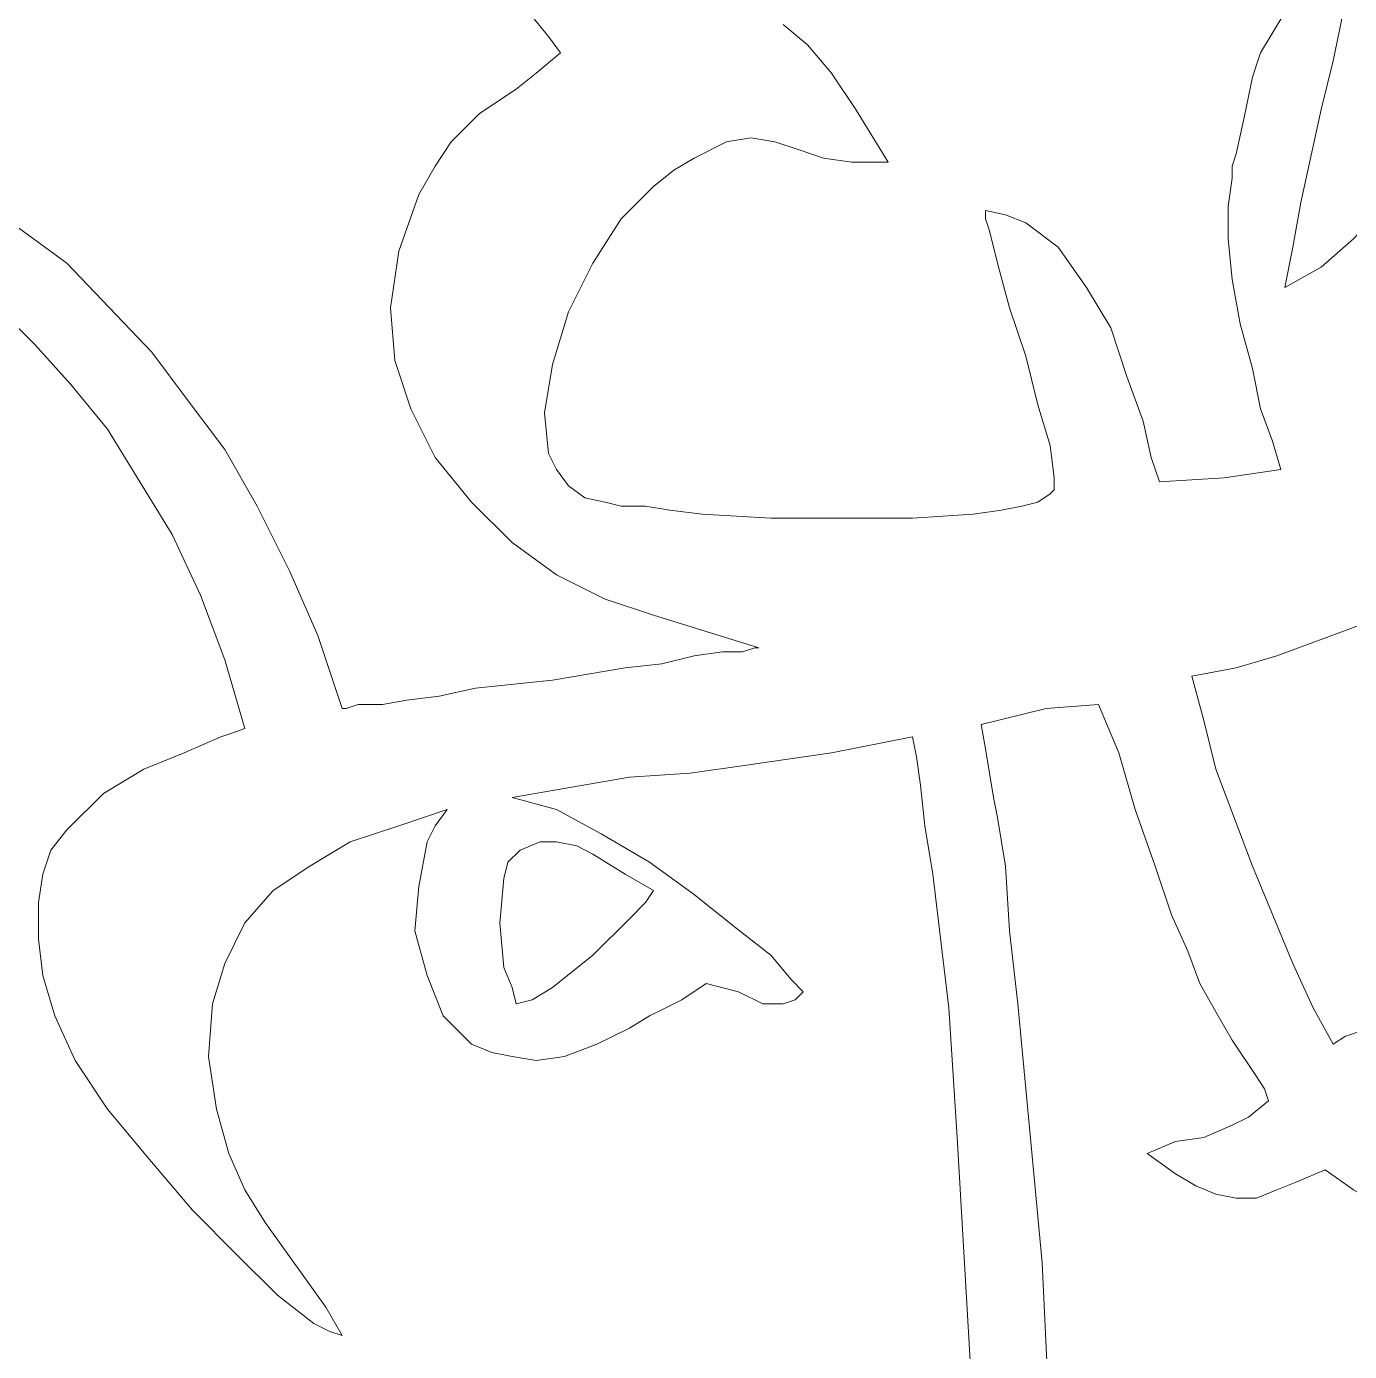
# Model space of a CAD drawing. Header units: centimetres. Extents: x -51 to 51, y -37 to 37.
# Drawn here: x -43.54 to -34.9, y 9.97 to 18.62 of the extents above; entities that cross this region are included whole.
import ezdxf

# ---------------------------------------------------------------- set-up
doc = ezdxf.new("R2010")
doc.units = ezdxf.units.CM
doc.header["$MEASUREMENT"] = 0
doc.layers.add('Layer 1', color=7, linetype='Continuous')

msp = doc.modelspace()

# ---------------------------------------------------------------- linework, layer by layer
at = {"layer": 'Layer 1', "lineweight": 9}
for points, knots in [([(-40.05095, 18.45274), (-40.05095, 18.45274), (-40.13026, 18.55849), (-40.13026, 18.55849), (-40.13026, 18.55849), (-40.13026, 18.55849), (-40.236, 18.69067), (-40.236, 18.69067), (-40.236, 18.69067), (-40.236, 18.69067), (-40.39462, 18.82285), (-40.39462, 18.82285), (-40.39462, 18.82285), (-40.39462, 18.82285), (-40.55324, 19.00791), (-40.55324, 19.00791), (-40.55324, 19.00791), (-40.55324, 19.00791), (-40.7383, 19.2194), (-40.7383, 19.2194), (-40.7383, 19.2194), (-40.7383, 19.2194), (-40.92335, 19.45733), (-40.92335, 19.45733), (-40.92335, 19.45733), (-40.92335, 19.45733), (-41.08197, 19.74813), (-41.08197, 19.74813), (-41.08197, 19.74813), (-41.08197, 19.74813), (-41.24059, 20.06537), (-41.24059, 20.06537)], [0, 0, 0, 0, 0.1111111, 0.1111111, 0.1111111, 0.1111111, 0.2222222, 0.2222222, 0.2222222, 0.2222222, 0.3333333, 0.3333333, 0.3333333, 0.3333333, 0.4444444, 0.4444444, 0.4444444, 0.4444444, 0.5555556, 0.5555556, 0.5555556, 0.5555556, 0.6666667, 0.6666667, 0.6666667, 0.6666667, 0.7777778, 0.7777778, 0.7777778, 0.7777778, 1, 1, 1, 1]), ([(-35.47744, 18.45274), (-35.47744, 18.45274), (-35.31882, 18.71711), (-35.31882, 18.71711), (-35.31882, 18.71711), (-35.31882, 18.71711), (-35.18663, 18.87573), (-35.18663, 18.87573), (-35.18663, 18.87573), (-35.18663, 18.87573), (-35.05445, 19.00791), (-35.05445, 19.00791), (-35.05445, 19.00791), (-35.05445, 19.00791), (-34.92227, 19.08722), (-34.92227, 19.08722)], [0, 0, 0, 0, 0.2, 0.2, 0.2, 0.2, 0.4, 0.4, 0.4, 0.4, 0.6, 0.6, 0.6, 0.6, 1, 1, 1, 1]), ([(-34.92227, 19.08722), (-34.92227, 19.08722), (-34.92227, 18.90216), (-34.92227, 18.90216), (-34.92227, 18.90216), (-34.92227, 18.90216), (-34.94871, 18.66423), (-34.94871, 18.66423), (-34.94871, 18.66423), (-34.94871, 18.66423), (-35.00158, 18.39987), (-35.00158, 18.39987), (-35.00158, 18.39987), (-35.00158, 18.39987), (-35.08089, 18.08263), (-35.08089, 18.08263), (-35.08089, 18.08263), (-35.08089, 18.08263), (-35.21307, 17.47459), (-35.21307, 17.47459), (-35.21307, 17.47459), (-35.21307, 17.47459), (-35.26594, 17.18379), (-35.26594, 17.18379), (-35.26594, 17.18379), (-35.26594, 17.18379), (-35.31882, 16.91943), (-35.31882, 16.91943)], [0, 0, 0, 0, 0.125, 0.125, 0.125, 0.125, 0.25, 0.25, 0.25, 0.25, 0.375, 0.375, 0.375, 0.375, 0.5, 0.5, 0.5, 0.5, 0.625, 0.625, 0.625, 0.625, 0.75, 0.75, 0.75, 0.75, 1, 1, 1, 1]), ([(-38.59694, 18.6378), (-38.59694, 18.6378), (-38.43832, 18.50561), (-38.43832, 18.50561), (-38.43832, 18.50561), (-38.43832, 18.50561), (-38.2797, 18.32056), (-38.2797, 18.32056), (-38.2797, 18.32056), (-38.2797, 18.32056), (-38.12108, 18.08263), (-38.12108, 18.08263), (-38.12108, 18.08263), (-38.12108, 18.08263), (-37.90959, 17.73896), (-37.90959, 17.73896)], [0, 0, 0, 0, 0.2, 0.2, 0.2, 0.2, 0.4, 0.4, 0.4, 0.4, 0.6, 0.6, 0.6, 0.6, 1, 1, 1, 1]), ([(-40.97622, 17.52746), (-40.97622, 17.52746), (-40.87048, 17.71252), (-40.87048, 17.71252), (-40.87048, 17.71252), (-40.87048, 17.71252), (-40.76473, 17.87114), (-40.76473, 17.87114), (-40.76473, 17.87114), (-40.76473, 17.87114), (-40.65899, 17.97689), (-40.65899, 17.97689), (-40.65899, 17.97689), (-40.65899, 17.97689), (-40.57968, 18.05619), (-40.57968, 18.05619), (-40.57968, 18.05619), (-40.57968, 18.05619), (-40.34175, 18.21481), (-40.34175, 18.21481), (-40.34175, 18.21481), (-40.34175, 18.21481), (-40.20957, 18.32056), (-40.20957, 18.32056), (-40.20957, 18.32056), (-40.20957, 18.32056), (-40.05095, 18.45274), (-40.05095, 18.45274)], [0, 0, 0, 0, 0.125, 0.125, 0.125, 0.125, 0.25, 0.25, 0.25, 0.25, 0.375, 0.375, 0.375, 0.375, 0.5, 0.5, 0.5, 0.5, 0.625, 0.625, 0.625, 0.625, 0.75, 0.75, 0.75, 0.75, 1, 1, 1, 1]), ([(-35.66249, 17.63321), (-35.66249, 17.63321), (-35.66249, 17.71252), (-35.66249, 17.71252), (-35.66249, 17.71252), (-35.66249, 17.71252), (-35.63605, 17.79183), (-35.63605, 17.79183), (-35.63605, 17.79183), (-35.63605, 17.79183), (-35.58318, 18.02976), (-35.58318, 18.02976), (-35.58318, 18.02976), (-35.58318, 18.02976), (-35.53031, 18.29412), (-35.53031, 18.29412), (-35.53031, 18.29412), (-35.53031, 18.29412), (-35.50387, 18.37343), (-35.50387, 18.37343), (-35.50387, 18.37343), (-35.50387, 18.37343), (-35.47744, 18.45274), (-35.47744, 18.45274)], [0, 0, 0, 0, 0.1428571, 0.1428571, 0.1428571, 0.1428571, 0.2857143, 0.2857143, 0.2857143, 0.2857143, 0.4285714, 0.4285714, 0.4285714, 0.4285714, 0.5714286, 0.5714286, 0.5714286, 0.5714286, 0.7142857, 0.7142857, 0.7142857, 0.7142857, 1, 1, 1, 1]), ([(-35.31882, 16.91943), (-35.31882, 16.91943), (-35.08089, 17.05161), (-35.08089, 17.05161), (-35.08089, 17.05161), (-35.08089, 17.05161), (-34.8694, 17.23666), (-34.8694, 17.23666), (-34.8694, 17.23666), (-34.8694, 17.23666), (-34.49929, 17.63321), (-34.49929, 17.63321), (-34.49929, 17.63321), (-34.49929, 17.63321), (-34.34067, 17.8447), (-34.34067, 17.8447), (-34.34067, 17.8447), (-34.34067, 17.8447), (-34.20848, 18.02976), (-34.20848, 18.02976), (-34.20848, 18.02976), (-34.20848, 18.02976), (-34.10274, 18.16194), (-34.10274, 18.16194), (-34.10274, 18.16194), (-34.10274, 18.16194), (-34.02343, 18.24125), (-34.02343, 18.24125)], [0, 0, 0, 0, 0.125, 0.125, 0.125, 0.125, 0.25, 0.25, 0.25, 0.25, 0.375, 0.375, 0.375, 0.375, 0.5, 0.5, 0.5, 0.5, 0.625, 0.625, 0.625, 0.625, 0.75, 0.75, 0.75, 0.75, 1, 1, 1, 1]), ([(-37.90959, 17.73896), (-37.90959, 17.73896), (-38.14752, 17.73896), (-38.14752, 17.73896), (-38.14752, 17.73896), (-38.14752, 17.73896), (-38.33258, 17.76539), (-38.33258, 17.76539), (-38.33258, 17.76539), (-38.33258, 17.76539), (-38.49119, 17.81827), (-38.49119, 17.81827), (-38.49119, 17.81827), (-38.49119, 17.81827), (-38.64981, 17.87114), (-38.64981, 17.87114), (-38.64981, 17.87114), (-38.64981, 17.87114), (-38.80843, 17.89758), (-38.80843, 17.89758), (-38.80843, 17.89758), (-38.80843, 17.89758), (-38.96705, 17.87114), (-38.96705, 17.87114), (-38.96705, 17.87114), (-38.96705, 17.87114), (-39.17854, 17.76539), (-39.17854, 17.76539), (-39.17854, 17.76539), (-39.17854, 17.76539), (-39.31072, 17.68608), (-39.31072, 17.68608), (-39.31072, 17.68608), (-39.31072, 17.68608), (-39.44291, 17.58034), (-39.44291, 17.58034)], [0, 0, 0, 0, 0.1, 0.1, 0.1, 0.1, 0.2, 0.2, 0.2, 0.2, 0.3, 0.3, 0.3, 0.3, 0.4, 0.4, 0.4, 0.4, 0.5, 0.5, 0.5, 0.5, 0.6, 0.6, 0.6, 0.6, 0.7, 0.7, 0.7, 0.7, 0.8, 0.8, 0.8, 0.8, 1, 1, 1, 1]), ([(-46.66007, 17.07804), (-46.66007, 17.07804), (-46.28996, 17.36885), (-46.28996, 17.36885), (-46.28996, 17.36885), (-46.28996, 17.36885), (-45.86697, 17.58034), (-45.86697, 17.58034), (-45.86697, 17.58034), (-45.86697, 17.58034), (-45.44399, 17.71252), (-45.44399, 17.71252), (-45.44399, 17.71252), (-45.44399, 17.71252), (-44.99457, 17.73896), (-44.99457, 17.73896), (-44.99457, 17.73896), (-44.99457, 17.73896), (-44.51871, 17.71252), (-44.51871, 17.71252), (-44.51871, 17.71252), (-44.51871, 17.71252), (-44.09573, 17.58034), (-44.09573, 17.58034), (-44.09573, 17.58034), (-44.09573, 17.58034), (-43.67274, 17.36885), (-43.67274, 17.36885), (-43.67274, 17.36885), (-43.67274, 17.36885), (-43.2762, 17.07804), (-43.2762, 17.07804)], [0, 0, 0, 0, 0.1111111, 0.1111111, 0.1111111, 0.1111111, 0.2222222, 0.2222222, 0.2222222, 0.2222222, 0.3333333, 0.3333333, 0.3333333, 0.3333333, 0.4444444, 0.4444444, 0.4444444, 0.4444444, 0.5555556, 0.5555556, 0.5555556, 0.5555556, 0.6666667, 0.6666667, 0.6666667, 0.6666667, 0.7777778, 0.7777778, 0.7777778, 0.7777778, 1, 1, 1, 1]), ([(-39.44291, 17.58034), (-39.44291, 17.58034), (-39.6544, 17.36885), (-39.6544, 17.36885), (-39.6544, 17.36885), (-39.6544, 17.36885), (-39.83945, 17.07804), (-39.83945, 17.07804), (-39.83945, 17.07804), (-39.83945, 17.07804), (-39.99807, 16.76081), (-39.99807, 16.76081), (-39.99807, 16.76081), (-39.99807, 16.76081), (-40.10382, 16.41713), (-40.10382, 16.41713), (-40.10382, 16.41713), (-40.10382, 16.41713), (-40.15669, 16.09989), (-40.15669, 16.09989), (-40.15669, 16.09989), (-40.15669, 16.09989), (-40.13026, 15.83553), (-40.13026, 15.83553), (-40.13026, 15.83553), (-40.13026, 15.83553), (-40.07738, 15.72978), (-40.07738, 15.72978), (-40.07738, 15.72978), (-40.07738, 15.72978), (-39.99807, 15.62404), (-39.99807, 15.62404), (-39.99807, 15.62404), (-39.99807, 15.62404), (-39.89233, 15.54473), (-39.89233, 15.54473), (-39.89233, 15.54473), (-39.89233, 15.54473), (-39.76015, 15.51829), (-39.76015, 15.51829)], [0, 0, 0, 0, 0.0909091, 0.0909091, 0.0909091, 0.0909091, 0.1818182, 0.1818182, 0.1818182, 0.1818182, 0.2727273, 0.2727273, 0.2727273, 0.2727273, 0.3636364, 0.3636364, 0.3636364, 0.3636364, 0.4545455, 0.4545455, 0.4545455, 0.4545455, 0.5454545, 0.5454545, 0.5454545, 0.5454545, 0.6363636, 0.6363636, 0.6363636, 0.6363636, 0.7272727, 0.7272727, 0.7272727, 0.7272727, 0.8181818, 0.8181818, 0.8181818, 0.8181818, 1, 1, 1, 1]), ([(-35.34525, 15.72978), (-35.34525, 15.72978), (-35.39813, 15.91484), (-35.39813, 15.91484), (-35.39813, 15.91484), (-35.39813, 15.91484), (-35.47744, 16.12633), (-35.47744, 16.12633), (-35.47744, 16.12633), (-35.47744, 16.12633), (-35.53031, 16.3907), (-35.53031, 16.3907), (-35.53031, 16.3907), (-35.53031, 16.3907), (-35.60962, 16.6815), (-35.60962, 16.6815), (-35.60962, 16.6815), (-35.60962, 16.6815), (-35.66249, 16.9723), (-35.66249, 16.9723), (-35.66249, 16.9723), (-35.66249, 16.9723), (-35.68893, 17.23666), (-35.68893, 17.23666), (-35.68893, 17.23666), (-35.68893, 17.23666), (-35.68893, 17.44816), (-35.68893, 17.44816), (-35.68893, 17.44816), (-35.68893, 17.44816), (-35.66249, 17.63321), (-35.66249, 17.63321)], [0, 0, 0, 0, 0.1111111, 0.1111111, 0.1111111, 0.1111111, 0.2222222, 0.2222222, 0.2222222, 0.2222222, 0.3333333, 0.3333333, 0.3333333, 0.3333333, 0.4444444, 0.4444444, 0.4444444, 0.4444444, 0.5555556, 0.5555556, 0.5555556, 0.5555556, 0.6666667, 0.6666667, 0.6666667, 0.6666667, 0.7777778, 0.7777778, 0.7777778, 0.7777778, 1, 1, 1, 1]), ([(-40.07738, 15.04244), (-40.07738, 15.04244), (-40.36818, 15.25393), (-40.36818, 15.25393), (-40.36818, 15.25393), (-40.36818, 15.25393), (-40.63255, 15.51829), (-40.63255, 15.51829), (-40.63255, 15.51829), (-40.63255, 15.51829), (-40.87048, 15.80909), (-40.87048, 15.80909), (-40.87048, 15.80909), (-40.87048, 15.80909), (-41.0291, 16.12633), (-41.0291, 16.12633), (-41.0291, 16.12633), (-41.0291, 16.12633), (-41.13484, 16.44357), (-41.13484, 16.44357), (-41.13484, 16.44357), (-41.13484, 16.44357), (-41.16128, 16.78724), (-41.16128, 16.78724), (-41.16128, 16.78724), (-41.16128, 16.78724), (-41.10841, 17.15735), (-41.10841, 17.15735), (-41.10841, 17.15735), (-41.10841, 17.15735), (-40.97622, 17.52746), (-40.97622, 17.52746)], [0, 0, 0, 0, 0.1111111, 0.1111111, 0.1111111, 0.1111111, 0.2222222, 0.2222222, 0.2222222, 0.2222222, 0.3333333, 0.3333333, 0.3333333, 0.3333333, 0.4444444, 0.4444444, 0.4444444, 0.4444444, 0.5555556, 0.5555556, 0.5555556, 0.5555556, 0.6666667, 0.6666667, 0.6666667, 0.6666667, 0.7777778, 0.7777778, 0.7777778, 0.7777778, 1, 1, 1, 1]), ([(-36.85213, 15.57117), (-36.85213, 15.57117), (-36.8257, 15.5976), (-36.8257, 15.5976), (-36.8257, 15.5976), (-36.8257, 15.5976), (-36.8257, 15.67691), (-36.8257, 15.67691), (-36.8257, 15.67691), (-36.8257, 15.67691), (-36.85213, 15.8884), (-36.85213, 15.8884), (-36.85213, 15.8884), (-36.85213, 15.8884), (-36.93144, 16.15277), (-36.93144, 16.15277), (-36.93144, 16.15277), (-36.93144, 16.15277), (-37.01075, 16.47001), (-37.01075, 16.47001), (-37.01075, 16.47001), (-37.01075, 16.47001), (-37.1165, 16.78724), (-37.1165, 16.78724), (-37.1165, 16.78724), (-37.1165, 16.78724), (-37.19581, 17.07804), (-37.19581, 17.07804), (-37.19581, 17.07804), (-37.19581, 17.07804), (-37.24868, 17.28954), (-37.24868, 17.28954), (-37.24868, 17.28954), (-37.24868, 17.28954), (-37.27512, 17.36885), (-37.27512, 17.36885), (-37.27512, 17.36885), (-37.27512, 17.36885), (-37.27512, 17.42172), (-37.27512, 17.42172)], [0, 0, 0, 0, 0.0909091, 0.0909091, 0.0909091, 0.0909091, 0.1818182, 0.1818182, 0.1818182, 0.1818182, 0.2727273, 0.2727273, 0.2727273, 0.2727273, 0.3636364, 0.3636364, 0.3636364, 0.3636364, 0.4545455, 0.4545455, 0.4545455, 0.4545455, 0.5454545, 0.5454545, 0.5454545, 0.5454545, 0.6363636, 0.6363636, 0.6363636, 0.6363636, 0.7272727, 0.7272727, 0.7272727, 0.7272727, 0.8181818, 0.8181818, 0.8181818, 0.8181818, 1, 1, 1, 1]), ([(-37.27512, 17.42172), (-37.27512, 17.42172), (-37.14293, 17.39528), (-37.14293, 17.39528), (-37.14293, 17.39528), (-37.14293, 17.39528), (-37.01075, 17.34241), (-37.01075, 17.34241), (-37.01075, 17.34241), (-37.01075, 17.34241), (-36.79926, 17.18379), (-36.79926, 17.18379), (-36.79926, 17.18379), (-36.79926, 17.18379), (-36.6142, 16.91943), (-36.6142, 16.91943), (-36.6142, 16.91943), (-36.6142, 16.91943), (-36.45558, 16.65506), (-36.45558, 16.65506), (-36.45558, 16.65506), (-36.45558, 16.65506), (-36.34984, 16.33782), (-36.34984, 16.33782), (-36.34984, 16.33782), (-36.34984, 16.33782), (-36.24409, 16.04702), (-36.24409, 16.04702), (-36.24409, 16.04702), (-36.24409, 16.04702), (-36.19122, 15.80909), (-36.19122, 15.80909), (-36.19122, 15.80909), (-36.19122, 15.80909), (-36.13835, 15.65047), (-36.13835, 15.65047)], [0, 0, 0, 0, 0.1, 0.1, 0.1, 0.1, 0.2, 0.2, 0.2, 0.2, 0.3, 0.3, 0.3, 0.3, 0.4, 0.4, 0.4, 0.4, 0.5, 0.5, 0.5, 0.5, 0.6, 0.6, 0.6, 0.6, 0.7, 0.7, 0.7, 0.7, 0.8, 0.8, 0.8, 0.8, 1, 1, 1, 1]), ([(-43.2762, 17.07804), (-43.2762, 17.07804), (-42.72103, 16.49644), (-42.72103, 16.49644), (-42.72103, 16.49644), (-42.72103, 16.49644), (-42.4831, 16.1792), (-42.4831, 16.1792), (-42.4831, 16.1792), (-42.4831, 16.1792), (-42.24517, 15.86197), (-42.24517, 15.86197), (-42.24517, 15.86197), (-42.24517, 15.86197), (-42.03368, 15.49186), (-42.03368, 15.49186), (-42.03368, 15.49186), (-42.03368, 15.49186), (-41.82219, 15.06887), (-41.82219, 15.06887), (-41.82219, 15.06887), (-41.82219, 15.06887), (-41.63714, 14.64589), (-41.63714, 14.64589), (-41.63714, 14.64589), (-41.63714, 14.64589), (-41.47852, 14.17003), (-41.47852, 14.17003)], [0, 0, 0, 0, 0.125, 0.125, 0.125, 0.125, 0.25, 0.25, 0.25, 0.25, 0.375, 0.375, 0.375, 0.375, 0.5, 0.5, 0.5, 0.5, 0.625, 0.625, 0.625, 0.625, 0.75, 0.75, 0.75, 0.75, 1, 1, 1, 1]), ([(-43.72562, 16.78724), (-43.72562, 16.78724), (-43.48769, 16.54932), (-43.48769, 16.54932), (-43.48769, 16.54932), (-43.48769, 16.54932), (-43.24976, 16.28495), (-43.24976, 16.28495), (-43.24976, 16.28495), (-43.24976, 16.28495), (-43.01183, 15.99415), (-43.01183, 15.99415), (-43.01183, 15.99415), (-43.01183, 15.99415), (-42.80034, 15.65047), (-42.80034, 15.65047), (-42.80034, 15.65047), (-42.80034, 15.65047), (-42.58885, 15.3068), (-42.58885, 15.3068), (-42.58885, 15.3068), (-42.58885, 15.3068), (-42.40379, 14.91025), (-42.40379, 14.91025), (-42.40379, 14.91025), (-42.40379, 14.91025), (-42.24517, 14.48727), (-42.24517, 14.48727), (-42.24517, 14.48727), (-42.24517, 14.48727), (-42.11299, 14.03785), (-42.11299, 14.03785)], [0, 0, 0, 0, 0.1111111, 0.1111111, 0.1111111, 0.1111111, 0.2222222, 0.2222222, 0.2222222, 0.2222222, 0.3333333, 0.3333333, 0.3333333, 0.3333333, 0.4444444, 0.4444444, 0.4444444, 0.4444444, 0.5555556, 0.5555556, 0.5555556, 0.5555556, 0.6666667, 0.6666667, 0.6666667, 0.6666667, 0.7777778, 0.7777778, 0.7777778, 0.7777778, 1, 1, 1, 1]), ([(-36.13835, 15.65047), (-36.13835, 15.65047), (-35.71536, 15.67691), (-35.71536, 15.67691), (-35.71536, 15.67691), (-35.71536, 15.67691), (-35.34525, 15.72978), (-35.34525, 15.72978)], [0, 0, 0, 0, 0.3333333, 0.3333333, 0.3333333, 0.3333333, 1, 1, 1, 1]), ([(-39.76015, 15.51829), (-39.76015, 15.51829), (-39.6544, 15.49186), (-39.6544, 15.49186), (-39.6544, 15.49186), (-39.6544, 15.49186), (-39.49578, 15.49186), (-39.49578, 15.49186), (-39.49578, 15.49186), (-39.49578, 15.49186), (-39.33716, 15.46542), (-39.33716, 15.46542), (-39.33716, 15.46542), (-39.33716, 15.46542), (-39.12567, 15.43898), (-39.12567, 15.43898), (-39.12567, 15.43898), (-39.12567, 15.43898), (-38.67625, 15.41255), (-38.67625, 15.41255), (-38.67625, 15.41255), (-38.67625, 15.41255), (-38.22683, 15.41255), (-38.22683, 15.41255), (-38.22683, 15.41255), (-38.22683, 15.41255), (-37.75097, 15.41255), (-37.75097, 15.41255), (-37.75097, 15.41255), (-37.75097, 15.41255), (-37.35443, 15.43898), (-37.35443, 15.43898), (-37.35443, 15.43898), (-37.35443, 15.43898), (-37.16937, 15.46542), (-37.16937, 15.46542), (-37.16937, 15.46542), (-37.16937, 15.46542), (-37.03719, 15.49186), (-37.03719, 15.49186), (-37.03719, 15.49186), (-37.03719, 15.49186), (-36.93144, 15.51829), (-36.93144, 15.51829), (-36.93144, 15.51829), (-36.93144, 15.51829), (-36.85213, 15.57117), (-36.85213, 15.57117)], [0, 0, 0, 0, 0.0769231, 0.0769231, 0.0769231, 0.0769231, 0.1538462, 0.1538462, 0.1538462, 0.1538462, 0.2307692, 0.2307692, 0.2307692, 0.2307692, 0.3076923, 0.3076923, 0.3076923, 0.3076923, 0.3846154, 0.3846154, 0.3846154, 0.3846154, 0.4615385, 0.4615385, 0.4615385, 0.4615385, 0.5384615, 0.5384615, 0.5384615, 0.5384615, 0.6153846, 0.6153846, 0.6153846, 0.6153846, 0.6923077, 0.6923077, 0.6923077, 0.6923077, 0.7692308, 0.7692308, 0.7692308, 0.7692308, 0.8461538, 0.8461538, 0.8461538, 0.8461538, 1, 1, 1, 1]), ([(-38.75556, 14.56658), (-38.75556, 14.56658), (-39.09923, 14.67232), (-39.09923, 14.67232), (-39.09923, 14.67232), (-39.09923, 14.67232), (-39.44291, 14.77807), (-39.44291, 14.77807), (-39.44291, 14.77807), (-39.44291, 14.77807), (-39.76015, 14.88382), (-39.76015, 14.88382), (-39.76015, 14.88382), (-39.76015, 14.88382), (-40.07738, 15.04244), (-40.07738, 15.04244)], [0, 0, 0, 0, 0.2, 0.2, 0.2, 0.2, 0.4, 0.4, 0.4, 0.4, 0.6, 0.6, 0.6, 0.6, 1, 1, 1, 1]), ([(-33.83837, 15.04244), (-33.83837, 15.04244), (-34.3671, 14.91025), (-34.3671, 14.91025), (-34.3671, 14.91025), (-34.3671, 14.91025), (-34.8694, 14.69876), (-34.8694, 14.69876), (-34.8694, 14.69876), (-34.8694, 14.69876), (-35.37169, 14.51371), (-35.37169, 14.51371), (-35.37169, 14.51371), (-35.37169, 14.51371), (-35.63605, 14.4344), (-35.63605, 14.4344), (-35.63605, 14.4344), (-35.63605, 14.4344), (-35.92686, 14.38152), (-35.92686, 14.38152)], [0, 0, 0, 0, 0.1666667, 0.1666667, 0.1666667, 0.1666667, 0.3333333, 0.3333333, 0.3333333, 0.3333333, 0.5, 0.5, 0.5, 0.5, 0.6666667, 0.6666667, 0.6666667, 0.6666667, 1, 1, 1, 1]), ([(-41.47852, 14.17003), (-41.47852, 14.17003), (-41.45208, 14.17003), (-41.45208, 14.17003), (-41.45208, 14.17003), (-41.45208, 14.17003), (-41.37277, 14.19647), (-41.37277, 14.19647), (-41.37277, 14.19647), (-41.37277, 14.19647), (-41.21415, 14.19647), (-41.21415, 14.19647), (-41.21415, 14.19647), (-41.21415, 14.19647), (-41.05553, 14.2229), (-41.05553, 14.2229), (-41.05553, 14.2229), (-41.05553, 14.2229), (-40.84404, 14.24934), (-40.84404, 14.24934), (-40.84404, 14.24934), (-40.84404, 14.24934), (-40.60611, 14.30221), (-40.60611, 14.30221), (-40.60611, 14.30221), (-40.60611, 14.30221), (-40.10382, 14.35509), (-40.10382, 14.35509), (-40.10382, 14.35509), (-40.10382, 14.35509), (-39.62796, 14.4344), (-39.62796, 14.4344), (-39.62796, 14.4344), (-39.62796, 14.4344), (-39.39003, 14.46083), (-39.39003, 14.46083), (-39.39003, 14.46083), (-39.39003, 14.46083), (-39.17854, 14.51371), (-39.17854, 14.51371), (-39.17854, 14.51371), (-39.17854, 14.51371), (-38.99349, 14.54014), (-38.99349, 14.54014), (-38.99349, 14.54014), (-38.99349, 14.54014), (-38.8613, 14.54014), (-38.8613, 14.54014), (-38.8613, 14.54014), (-38.8613, 14.54014), (-38.782, 14.56658), (-38.782, 14.56658), (-38.782, 14.56658), (-38.782, 14.56658), (-38.75556, 14.56658), (-38.75556, 14.56658)], [0, 0, 0, 0, 0.0666667, 0.0666667, 0.0666667, 0.0666667, 0.1333333, 0.1333333, 0.1333333, 0.1333333, 0.2, 0.2, 0.2, 0.2, 0.2666667, 0.2666667, 0.2666667, 0.2666667, 0.3333333, 0.3333333, 0.3333333, 0.3333333, 0.4, 0.4, 0.4, 0.4, 0.4666667, 0.4666667, 0.4666667, 0.4666667, 0.5333333, 0.5333333, 0.5333333, 0.5333333, 0.6, 0.6, 0.6, 0.6, 0.6666667, 0.6666667, 0.6666667, 0.6666667, 0.7333333, 0.7333333, 0.7333333, 0.7333333, 0.8, 0.8, 0.8, 0.8, 0.8666667, 0.8666667, 0.8666667, 0.8666667, 1, 1, 1, 1]), ([(-35.92686, 14.38152), (-35.92686, 14.38152), (-35.84755, 14.09072), (-35.84755, 14.09072), (-35.84755, 14.09072), (-35.84755, 14.09072), (-35.76824, 13.77348), (-35.76824, 13.77348), (-35.76824, 13.77348), (-35.76824, 13.77348), (-35.53031, 13.13901), (-35.53031, 13.13901), (-35.53031, 13.13901), (-35.53031, 13.13901), (-35.26594, 12.50453), (-35.26594, 12.50453), (-35.26594, 12.50453), (-35.26594, 12.50453), (-35.13376, 12.21373), (-35.13376, 12.21373), (-35.13376, 12.21373), (-35.13376, 12.21373), (-35.00158, 11.9758), (-35.00158, 11.9758)], [0, 0, 0, 0, 0.1428571, 0.1428571, 0.1428571, 0.1428571, 0.2857143, 0.2857143, 0.2857143, 0.2857143, 0.4285714, 0.4285714, 0.4285714, 0.4285714, 0.5714286, 0.5714286, 0.5714286, 0.5714286, 0.7142857, 0.7142857, 0.7142857, 0.7142857, 1, 1, 1, 1]), ([(-37.30155, 14.06429), (-37.30155, 14.06429), (-36.87857, 14.17003), (-36.87857, 14.17003), (-36.87857, 14.17003), (-36.87857, 14.17003), (-36.53489, 14.19647), (-36.53489, 14.19647)], [0, 0, 0, 0, 0.3333333, 0.3333333, 0.3333333, 0.3333333, 1, 1, 1, 1]), ([(-36.53489, 14.19647), (-36.53489, 14.19647), (-36.40271, 13.87923), (-36.40271, 13.87923), (-36.40271, 13.87923), (-36.40271, 13.87923), (-36.29697, 13.50912), (-36.29697, 13.50912), (-36.29697, 13.50912), (-36.29697, 13.50912), (-36.16478, 13.13901), (-36.16478, 13.13901), (-36.16478, 13.13901), (-36.16478, 13.13901), (-36.05904, 12.82177), (-36.05904, 12.82177)], [0, 0, 0, 0, 0.2, 0.2, 0.2, 0.2, 0.4, 0.4, 0.4, 0.4, 0.6, 0.6, 0.6, 0.6, 1, 1, 1, 1]), ([(-42.11299, 14.03785), (-42.11299, 14.03785), (-42.1923, 14.01141), (-42.1923, 14.01141), (-42.1923, 14.01141), (-42.1923, 14.01141), (-42.27161, 13.98498), (-42.27161, 13.98498), (-42.27161, 13.98498), (-42.27161, 13.98498), (-42.50954, 13.87923), (-42.50954, 13.87923), (-42.50954, 13.87923), (-42.50954, 13.87923), (-42.7739, 13.77348), (-42.7739, 13.77348), (-42.7739, 13.77348), (-42.7739, 13.77348), (-43.03827, 13.61487), (-43.03827, 13.61487), (-43.03827, 13.61487), (-43.03827, 13.61487), (-43.2762, 13.37694), (-43.2762, 13.37694), (-43.2762, 13.37694), (-43.2762, 13.37694), (-43.38194, 13.24475), (-43.38194, 13.24475), (-43.38194, 13.24475), (-43.38194, 13.24475), (-43.43482, 13.08614), (-43.43482, 13.08614), (-43.43482, 13.08614), (-43.43482, 13.08614), (-43.46125, 12.90108), (-43.46125, 12.90108), (-43.46125, 12.90108), (-43.46125, 12.90108), (-43.46125, 12.66315), (-43.46125, 12.66315), (-43.46125, 12.66315), (-43.46125, 12.66315), (-43.43482, 12.42522), (-43.43482, 12.42522), (-43.43482, 12.42522), (-43.43482, 12.42522), (-43.35551, 12.16086), (-43.35551, 12.16086)], [0, 0, 0, 0, 0.0769231, 0.0769231, 0.0769231, 0.0769231, 0.1538462, 0.1538462, 0.1538462, 0.1538462, 0.2307692, 0.2307692, 0.2307692, 0.2307692, 0.3076923, 0.3076923, 0.3076923, 0.3076923, 0.3846154, 0.3846154, 0.3846154, 0.3846154, 0.4615385, 0.4615385, 0.4615385, 0.4615385, 0.5384615, 0.5384615, 0.5384615, 0.5384615, 0.6153846, 0.6153846, 0.6153846, 0.6153846, 0.6923077, 0.6923077, 0.6923077, 0.6923077, 0.7692308, 0.7692308, 0.7692308, 0.7692308, 0.8461538, 0.8461538, 0.8461538, 0.8461538, 1, 1, 1, 1]), ([(-37.19581, 13.45625), (-37.19581, 13.45625), (-37.22224, 13.58843), (-37.22224, 13.58843), (-37.22224, 13.58843), (-37.22224, 13.58843), (-37.24868, 13.74705), (-37.24868, 13.74705), (-37.24868, 13.74705), (-37.24868, 13.74705), (-37.27512, 13.90567), (-37.27512, 13.90567), (-37.27512, 13.90567), (-37.27512, 13.90567), (-37.30155, 14.06429), (-37.30155, 14.06429)], [0, 0, 0, 0, 0.2, 0.2, 0.2, 0.2, 0.4, 0.4, 0.4, 0.4, 0.6, 0.6, 0.6, 0.6, 1, 1, 1, 1]), ([(-38.83487, 13.79992), (-38.83487, 13.79992), (-38.2797, 13.87923), (-38.2797, 13.87923), (-38.2797, 13.87923), (-38.2797, 13.87923), (-37.75097, 13.98498), (-37.75097, 13.98498)], [0, 0, 0, 0, 0.3333333, 0.3333333, 0.3333333, 0.3333333, 1, 1, 1, 1]), ([(-37.75097, 13.98498), (-37.75097, 13.98498), (-37.72454, 13.85279), (-37.72454, 13.85279), (-37.72454, 13.85279), (-37.72454, 13.85279), (-37.6981, 13.66774), (-37.6981, 13.66774), (-37.6981, 13.66774), (-37.6981, 13.66774), (-37.67166, 13.40337), (-37.67166, 13.40337), (-37.67166, 13.40337), (-37.67166, 13.40337), (-37.61879, 13.08614), (-37.61879, 13.08614)], [0, 0, 0, 0, 0.2, 0.2, 0.2, 0.2, 0.4, 0.4, 0.4, 0.4, 0.6, 0.6, 0.6, 0.6, 1, 1, 1, 1]), ([(-40.36818, 13.58843), (-40.36818, 13.58843), (-39.60153, 13.72061), (-39.60153, 13.72061), (-39.60153, 13.72061), (-39.60153, 13.72061), (-39.20498, 13.74705), (-39.20498, 13.74705), (-39.20498, 13.74705), (-39.20498, 13.74705), (-38.83487, 13.79992), (-38.83487, 13.79992)], [0, 0, 0, 0, 0.25, 0.25, 0.25, 0.25, 0.5, 0.5, 0.5, 0.5, 1, 1, 1, 1]), ([(-42.35092, 11.89649), (-42.35092, 11.89649), (-42.32448, 12.24017), (-42.32448, 12.24017), (-42.32448, 12.24017), (-42.32448, 12.24017), (-42.24517, 12.50453), (-42.24517, 12.50453), (-42.24517, 12.50453), (-42.24517, 12.50453), (-42.11299, 12.7689), (-42.11299, 12.7689), (-42.11299, 12.7689), (-42.11299, 12.7689), (-41.92794, 12.98039), (-41.92794, 12.98039), (-41.92794, 12.98039), (-41.92794, 12.98039), (-41.69001, 13.13901), (-41.69001, 13.13901), (-41.69001, 13.13901), (-41.69001, 13.13901), (-41.42564, 13.29763), (-41.42564, 13.29763), (-41.42564, 13.29763), (-41.42564, 13.29763), (-41.10841, 13.40337), (-41.10841, 13.40337), (-41.10841, 13.40337), (-41.10841, 13.40337), (-40.79117, 13.50912), (-40.79117, 13.50912)], [0, 0, 0, 0, 0.1111111, 0.1111111, 0.1111111, 0.1111111, 0.2222222, 0.2222222, 0.2222222, 0.2222222, 0.3333333, 0.3333333, 0.3333333, 0.3333333, 0.4444444, 0.4444444, 0.4444444, 0.4444444, 0.5555556, 0.5555556, 0.5555556, 0.5555556, 0.6666667, 0.6666667, 0.6666667, 0.6666667, 0.7777778, 0.7777778, 0.7777778, 0.7777778, 1, 1, 1, 1]), ([(-40.79117, 13.50912), (-40.79117, 13.50912), (-40.87048, 13.40337), (-40.87048, 13.40337), (-40.87048, 13.40337), (-40.87048, 13.40337), (-40.92335, 13.29763), (-40.92335, 13.29763)], [0, 0, 0, 0, 0.3333333, 0.3333333, 0.3333333, 0.3333333, 1, 1, 1, 1]), ([(-38.46476, 12.31948), (-38.46476, 12.31948), (-38.54407, 12.39879), (-38.54407, 12.39879), (-38.54407, 12.39879), (-38.54407, 12.39879), (-38.67625, 12.55741), (-38.67625, 12.55741), (-38.67625, 12.55741), (-38.67625, 12.55741), (-38.91418, 12.74246), (-38.91418, 12.74246), (-38.91418, 12.74246), (-38.91418, 12.74246), (-39.17854, 12.95395), (-39.17854, 12.95395), (-39.17854, 12.95395), (-39.17854, 12.95395), (-39.46934, 13.16545), (-39.46934, 13.16545), (-39.46934, 13.16545), (-39.46934, 13.16545), (-39.78658, 13.3505), (-39.78658, 13.3505), (-39.78658, 13.3505), (-39.78658, 13.3505), (-40.07738, 13.50912), (-40.07738, 13.50912), (-40.07738, 13.50912), (-40.07738, 13.50912), (-40.36818, 13.58843), (-40.36818, 13.58843)], [0, 0, 0, 0, 0.1111111, 0.1111111, 0.1111111, 0.1111111, 0.2222222, 0.2222222, 0.2222222, 0.2222222, 0.3333333, 0.3333333, 0.3333333, 0.3333333, 0.4444444, 0.4444444, 0.4444444, 0.4444444, 0.5555556, 0.5555556, 0.5555556, 0.5555556, 0.6666667, 0.6666667, 0.6666667, 0.6666667, 0.7777778, 0.7777778, 0.7777778, 0.7777778, 1, 1, 1, 1]), ([(-36.85213, 9.46434), (-36.85213, 9.46434), (-36.87857, 9.99307), (-36.87857, 9.99307), (-36.87857, 9.99307), (-36.87857, 9.99307), (-36.90501, 10.54823), (-36.90501, 10.54823), (-36.90501, 10.54823), (-36.90501, 10.54823), (-36.95788, 11.12984), (-36.95788, 11.12984), (-36.95788, 11.12984), (-36.95788, 11.12984), (-37.01075, 11.685), (-37.01075, 11.685), (-37.01075, 11.685), (-37.01075, 11.685), (-37.06362, 12.24017), (-37.06362, 12.24017), (-37.06362, 12.24017), (-37.06362, 12.24017), (-37.1165, 12.71603), (-37.1165, 12.71603), (-37.1165, 12.71603), (-37.1165, 12.71603), (-37.14293, 13.13901), (-37.14293, 13.13901), (-37.14293, 13.13901), (-37.14293, 13.13901), (-37.16937, 13.29763), (-37.16937, 13.29763), (-37.16937, 13.29763), (-37.16937, 13.29763), (-37.19581, 13.45625), (-37.19581, 13.45625)], [0, 0, 0, 0, 0.1, 0.1, 0.1, 0.1, 0.2, 0.2, 0.2, 0.2, 0.3, 0.3, 0.3, 0.3, 0.4, 0.4, 0.4, 0.4, 0.5, 0.5, 0.5, 0.5, 0.6, 0.6, 0.6, 0.6, 0.7, 0.7, 0.7, 0.7, 0.8, 0.8, 0.8, 0.8, 1, 1, 1, 1]), ([(-40.92335, 13.29763), (-40.92335, 13.29763), (-40.97622, 13.00683), (-40.97622, 13.00683), (-40.97622, 13.00683), (-40.97622, 13.00683), (-41.00266, 12.71603), (-41.00266, 12.71603), (-41.00266, 12.71603), (-41.00266, 12.71603), (-40.92335, 12.42522), (-40.92335, 12.42522), (-40.92335, 12.42522), (-40.92335, 12.42522), (-40.8176, 12.16086), (-40.8176, 12.16086), (-40.8176, 12.16086), (-40.8176, 12.16086), (-40.63255, 11.9758), (-40.63255, 11.9758), (-40.63255, 11.9758), (-40.63255, 11.9758), (-40.50037, 11.92293), (-40.50037, 11.92293), (-40.50037, 11.92293), (-40.50037, 11.92293), (-40.36818, 11.89649), (-40.36818, 11.89649), (-40.36818, 11.89649), (-40.36818, 11.89649), (-40.20957, 11.87006), (-40.20957, 11.87006), (-40.20957, 11.87006), (-40.20957, 11.87006), (-40.02451, 11.89649), (-40.02451, 11.89649), (-40.02451, 11.89649), (-40.02451, 11.89649), (-39.81302, 11.9758), (-39.81302, 11.9758), (-39.81302, 11.9758), (-39.81302, 11.9758), (-39.60153, 12.08155), (-39.60153, 12.08155)], [0, 0, 0, 0, 0.0833333, 0.0833333, 0.0833333, 0.0833333, 0.1666667, 0.1666667, 0.1666667, 0.1666667, 0.25, 0.25, 0.25, 0.25, 0.3333333, 0.3333333, 0.3333333, 0.3333333, 0.4166667, 0.4166667, 0.4166667, 0.4166667, 0.5, 0.5, 0.5, 0.5, 0.5833333, 0.5833333, 0.5833333, 0.5833333, 0.6666667, 0.6666667, 0.6666667, 0.6666667, 0.75, 0.75, 0.75, 0.75, 0.8333333, 0.8333333, 0.8333333, 0.8333333, 1, 1, 1, 1]), ([(-40.34175, 12.24017), (-40.34175, 12.24017), (-40.36818, 12.34591), (-40.36818, 12.34591), (-40.36818, 12.34591), (-40.36818, 12.34591), (-40.42106, 12.4781), (-40.42106, 12.4781), (-40.42106, 12.4781), (-40.42106, 12.4781), (-40.44749, 12.7689), (-40.44749, 12.7689), (-40.44749, 12.7689), (-40.44749, 12.7689), (-40.42106, 13.0597), (-40.42106, 13.0597), (-40.42106, 13.0597), (-40.42106, 13.0597), (-40.39462, 13.16545), (-40.39462, 13.16545), (-40.39462, 13.16545), (-40.39462, 13.16545), (-40.31531, 13.24475), (-40.31531, 13.24475)], [0, 0, 0, 0, 0.1428571, 0.1428571, 0.1428571, 0.1428571, 0.2857143, 0.2857143, 0.2857143, 0.2857143, 0.4285714, 0.4285714, 0.4285714, 0.4285714, 0.5714286, 0.5714286, 0.5714286, 0.5714286, 0.7142857, 0.7142857, 0.7142857, 0.7142857, 1, 1, 1, 1]), ([(-40.31531, 13.24475), (-40.31531, 13.24475), (-40.18313, 13.29763), (-40.18313, 13.29763), (-40.18313, 13.29763), (-40.18313, 13.29763), (-40.07738, 13.29763), (-40.07738, 13.29763), (-40.07738, 13.29763), (-40.07738, 13.29763), (-39.9452, 13.27119), (-39.9452, 13.27119), (-39.9452, 13.27119), (-39.9452, 13.27119), (-39.83945, 13.21832), (-39.83945, 13.21832), (-39.83945, 13.21832), (-39.83945, 13.21832), (-39.62796, 13.08614), (-39.62796, 13.08614), (-39.62796, 13.08614), (-39.62796, 13.08614), (-39.44291, 12.98039), (-39.44291, 12.98039)], [0, 0, 0, 0, 0.1428571, 0.1428571, 0.1428571, 0.1428571, 0.2857143, 0.2857143, 0.2857143, 0.2857143, 0.4285714, 0.4285714, 0.4285714, 0.4285714, 0.5714286, 0.5714286, 0.5714286, 0.5714286, 0.7142857, 0.7142857, 0.7142857, 0.7142857, 1, 1, 1, 1]), ([(-37.61879, 13.08614), (-37.61879, 13.08614), (-37.51304, 12.21373), (-37.51304, 12.21373), (-37.51304, 12.21373), (-37.51304, 12.21373), (-37.46017, 11.36776), (-37.46017, 11.36776)], [0, 0, 0, 0, 0.3333333, 0.3333333, 0.3333333, 0.3333333, 1, 1, 1, 1]), ([(-39.44291, 12.98039), (-39.44291, 12.98039), (-39.49578, 12.90108), (-39.49578, 12.90108), (-39.49578, 12.90108), (-39.49578, 12.90108), (-39.60153, 12.79533), (-39.60153, 12.79533), (-39.60153, 12.79533), (-39.60153, 12.79533), (-39.83945, 12.55741), (-39.83945, 12.55741), (-39.83945, 12.55741), (-39.83945, 12.55741), (-40.10382, 12.34591), (-40.10382, 12.34591), (-40.10382, 12.34591), (-40.10382, 12.34591), (-40.236, 12.2666), (-40.236, 12.2666), (-40.236, 12.2666), (-40.236, 12.2666), (-40.34175, 12.24017), (-40.34175, 12.24017)], [0, 0, 0, 0, 0.1428571, 0.1428571, 0.1428571, 0.1428571, 0.2857143, 0.2857143, 0.2857143, 0.2857143, 0.4285714, 0.4285714, 0.4285714, 0.4285714, 0.5714286, 0.5714286, 0.5714286, 0.5714286, 0.7142857, 0.7142857, 0.7142857, 0.7142857, 1, 1, 1, 1]), ([(-36.05904, 12.82177), (-36.05904, 12.82177), (-35.95329, 12.58384), (-35.95329, 12.58384), (-35.95329, 12.58384), (-35.95329, 12.58384), (-35.87398, 12.37235), (-35.87398, 12.37235), (-35.87398, 12.37235), (-35.87398, 12.37235), (-35.76824, 12.1873), (-35.76824, 12.1873), (-35.76824, 12.1873), (-35.76824, 12.1873), (-35.66249, 12.00224), (-35.66249, 12.00224), (-35.66249, 12.00224), (-35.66249, 12.00224), (-35.50387, 11.76431), (-35.50387, 11.76431), (-35.50387, 11.76431), (-35.50387, 11.76431), (-35.451, 11.685), (-35.451, 11.685), (-35.451, 11.685), (-35.451, 11.685), (-35.42456, 11.60569), (-35.42456, 11.60569)], [0, 0, 0, 0, 0.125, 0.125, 0.125, 0.125, 0.25, 0.25, 0.25, 0.25, 0.375, 0.375, 0.375, 0.375, 0.5, 0.5, 0.5, 0.5, 0.625, 0.625, 0.625, 0.625, 0.75, 0.75, 0.75, 0.75, 1, 1, 1, 1]), ([(-39.60153, 12.08155), (-39.60153, 12.08155), (-39.46934, 12.16086), (-39.46934, 12.16086), (-39.46934, 12.16086), (-39.46934, 12.16086), (-39.3636, 12.21373), (-39.3636, 12.21373), (-39.3636, 12.21373), (-39.3636, 12.21373), (-39.25785, 12.2666), (-39.25785, 12.2666), (-39.25785, 12.2666), (-39.25785, 12.2666), (-39.09923, 12.37235), (-39.09923, 12.37235)], [0, 0, 0, 0, 0.2, 0.2, 0.2, 0.2, 0.4, 0.4, 0.4, 0.4, 0.6, 0.6, 0.6, 0.6, 1, 1, 1, 1]), ([(-39.09923, 12.37235), (-39.09923, 12.37235), (-38.88774, 12.31948), (-38.88774, 12.31948), (-38.88774, 12.31948), (-38.88774, 12.31948), (-38.72912, 12.24017), (-38.72912, 12.24017), (-38.72912, 12.24017), (-38.72912, 12.24017), (-38.59694, 12.24017), (-38.59694, 12.24017), (-38.59694, 12.24017), (-38.59694, 12.24017), (-38.51763, 12.2666), (-38.51763, 12.2666), (-38.51763, 12.2666), (-38.51763, 12.2666), (-38.46476, 12.31948), (-38.46476, 12.31948)], [0, 0, 0, 0, 0.1666667, 0.1666667, 0.1666667, 0.1666667, 0.3333333, 0.3333333, 0.3333333, 0.3333333, 0.5, 0.5, 0.5, 0.5, 0.6666667, 0.6666667, 0.6666667, 0.6666667, 1, 1, 1, 1]), ([(-35.00158, 11.9758), (-35.00158, 11.9758), (-34.92227, 12.02868), (-34.92227, 12.02868), (-34.92227, 12.02868), (-34.92227, 12.02868), (-34.84296, 12.05511), (-34.84296, 12.05511), (-34.84296, 12.05511), (-34.84296, 12.05511), (-34.73721, 12.13442), (-34.73721, 12.13442), (-34.73721, 12.13442), (-34.73721, 12.13442), (-34.63147, 12.1873), (-34.63147, 12.1873), (-34.63147, 12.1873), (-34.63147, 12.1873), (-34.55216, 12.21373), (-34.55216, 12.21373), (-34.55216, 12.21373), (-34.55216, 12.21373), (-34.41998, 12.21373), (-34.41998, 12.21373)], [0, 0, 0, 0, 0.1428571, 0.1428571, 0.1428571, 0.1428571, 0.2857143, 0.2857143, 0.2857143, 0.2857143, 0.4285714, 0.4285714, 0.4285714, 0.4285714, 0.5714286, 0.5714286, 0.5714286, 0.5714286, 0.7142857, 0.7142857, 0.7142857, 0.7142857, 1, 1, 1, 1]), ([(-43.35551, 12.16086), (-43.35551, 12.16086), (-43.22332, 11.87006), (-43.22332, 11.87006), (-43.22332, 11.87006), (-43.22332, 11.87006), (-43.01183, 11.55282), (-43.01183, 11.55282), (-43.01183, 11.55282), (-43.01183, 11.55282), (-42.74747, 11.23558), (-42.74747, 11.23558), (-42.74747, 11.23558), (-42.74747, 11.23558), (-42.45667, 10.89191), (-42.45667, 10.89191), (-42.45667, 10.89191), (-42.45667, 10.89191), (-42.16587, 10.60111), (-42.16587, 10.60111), (-42.16587, 10.60111), (-42.16587, 10.60111), (-41.9015, 10.33674), (-41.9015, 10.33674), (-41.9015, 10.33674), (-41.9015, 10.33674), (-41.66357, 10.15169), (-41.66357, 10.15169), (-41.66357, 10.15169), (-41.66357, 10.15169), (-41.55783, 10.09881), (-41.55783, 10.09881), (-41.55783, 10.09881), (-41.55783, 10.09881), (-41.47852, 10.07238), (-41.47852, 10.07238)], [0, 0, 0, 0, 0.1, 0.1, 0.1, 0.1, 0.2, 0.2, 0.2, 0.2, 0.3, 0.3, 0.3, 0.3, 0.4, 0.4, 0.4, 0.4, 0.5, 0.5, 0.5, 0.5, 0.6, 0.6, 0.6, 0.6, 0.7, 0.7, 0.7, 0.7, 0.8, 0.8, 0.8, 0.8, 1, 1, 1, 1]), ([(-41.47852, 10.07238), (-41.47852, 10.07238), (-41.58426, 10.25743), (-41.58426, 10.25743), (-41.58426, 10.25743), (-41.58426, 10.25743), (-41.71644, 10.44249), (-41.71644, 10.44249), (-41.71644, 10.44249), (-41.71644, 10.44249), (-41.98081, 10.8126), (-41.98081, 10.8126), (-41.98081, 10.8126), (-41.98081, 10.8126), (-42.11299, 11.02409), (-42.11299, 11.02409), (-42.11299, 11.02409), (-42.11299, 11.02409), (-42.21874, 11.26202), (-42.21874, 11.26202), (-42.21874, 11.26202), (-42.21874, 11.26202), (-42.29805, 11.55282), (-42.29805, 11.55282), (-42.29805, 11.55282), (-42.29805, 11.55282), (-42.35092, 11.89649), (-42.35092, 11.89649)], [0, 0, 0, 0, 0.125, 0.125, 0.125, 0.125, 0.25, 0.25, 0.25, 0.25, 0.375, 0.375, 0.375, 0.375, 0.5, 0.5, 0.5, 0.5, 0.625, 0.625, 0.625, 0.625, 0.75, 0.75, 0.75, 0.75, 1, 1, 1, 1]), ([(-35.42456, 11.60569), (-35.42456, 11.60569), (-35.55674, 11.49995), (-35.55674, 11.49995), (-35.55674, 11.49995), (-35.55674, 11.49995), (-35.66249, 11.44707), (-35.66249, 11.44707), (-35.66249, 11.44707), (-35.66249, 11.44707), (-35.84755, 11.36776), (-35.84755, 11.36776), (-35.84755, 11.36776), (-35.84755, 11.36776), (-36.0326, 11.34133), (-36.0326, 11.34133), (-36.0326, 11.34133), (-36.0326, 11.34133), (-36.21766, 11.26202), (-36.21766, 11.26202)], [0, 0, 0, 0, 0.1666667, 0.1666667, 0.1666667, 0.1666667, 0.3333333, 0.3333333, 0.3333333, 0.3333333, 0.5, 0.5, 0.5, 0.5, 0.6666667, 0.6666667, 0.6666667, 0.6666667, 1, 1, 1, 1]), ([(-37.46017, 11.36776), (-37.46017, 11.36776), (-37.4073, 10.46892), (-37.4073, 10.46892), (-37.4073, 10.46892), (-37.4073, 10.46892), (-37.35443, 9.57008), (-37.35443, 9.57008)], [0, 0, 0, 0, 0.3333333, 0.3333333, 0.3333333, 0.3333333, 1, 1, 1, 1]), ([(-36.21766, 11.26202), (-36.21766, 11.26202), (-36.0326, 11.12984), (-36.0326, 11.12984), (-36.0326, 11.12984), (-36.0326, 11.12984), (-35.90042, 11.05053), (-35.90042, 11.05053), (-35.90042, 11.05053), (-35.90042, 11.05053), (-35.76824, 10.99765), (-35.76824, 10.99765), (-35.76824, 10.99765), (-35.76824, 10.99765), (-35.63605, 10.97122), (-35.63605, 10.97122), (-35.63605, 10.97122), (-35.63605, 10.97122), (-35.50387, 10.97122), (-35.50387, 10.97122), (-35.50387, 10.97122), (-35.50387, 10.97122), (-35.37169, 11.02409), (-35.37169, 11.02409), (-35.37169, 11.02409), (-35.37169, 11.02409), (-35.23951, 11.07696), (-35.23951, 11.07696), (-35.23951, 11.07696), (-35.23951, 11.07696), (-35.05445, 11.15627), (-35.05445, 11.15627)], [0, 0, 0, 0, 0.1111111, 0.1111111, 0.1111111, 0.1111111, 0.2222222, 0.2222222, 0.2222222, 0.2222222, 0.3333333, 0.3333333, 0.3333333, 0.3333333, 0.4444444, 0.4444444, 0.4444444, 0.4444444, 0.5555556, 0.5555556, 0.5555556, 0.5555556, 0.6666667, 0.6666667, 0.6666667, 0.6666667, 0.7777778, 0.7777778, 0.7777778, 0.7777778, 1, 1, 1, 1]), ([(-35.05445, 11.15627), (-35.05445, 11.15627), (-34.8694, 11.02409), (-34.8694, 11.02409), (-34.8694, 11.02409), (-34.8694, 11.02409), (-34.68434, 10.91834), (-34.68434, 10.91834), (-34.68434, 10.91834), (-34.68434, 10.91834), (-34.47285, 10.86547), (-34.47285, 10.86547), (-34.47285, 10.86547), (-34.47285, 10.86547), (-34.18205, 10.83903), (-34.18205, 10.83903)], [0, 0, 0, 0, 0.2, 0.2, 0.2, 0.2, 0.4, 0.4, 0.4, 0.4, 0.6, 0.6, 0.6, 0.6, 1, 1, 1, 1])]:
    msp.add_open_spline(points, degree=3, knots=knots, dxfattribs=at)

doc.saveas('drawing.dxf')
